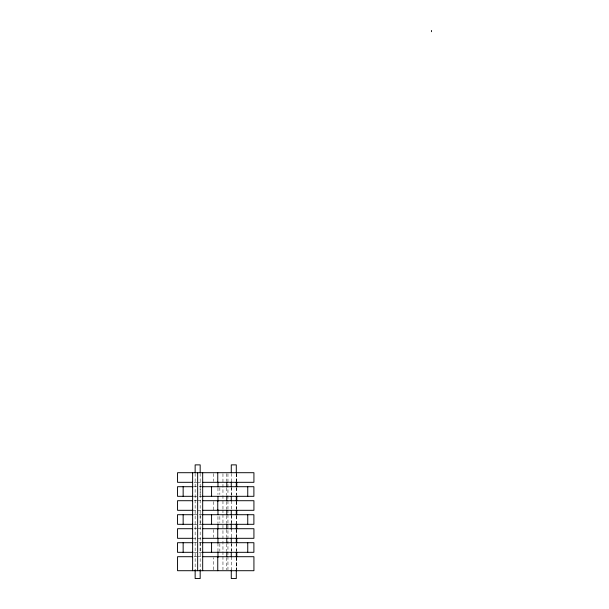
<?xml version="1.0" encoding="UTF-8"?>
<svg xmlns="http://www.w3.org/2000/svg" width="609" height="609" viewBox="0 0 609 609"><rect width="100%" height="100%" fill="white"/><g stroke="black" fill="none" stroke-linecap="round" stroke-linejoin="round"><path stroke-width="0.46" stroke-dasharray="3.04 2.28" d="M213.729 569.78L213.736 557.646M193.997 482.313L196.821 482.313M197.659 482.313L201.845 482.313M193.822 486.713L202.18 486.713M193.822 496.312L202.18 496.312M193.997 500.712L196.821 500.712M197.659 500.712L201.845 500.712M192.627 510.312L196.821 510.312M197.659 510.312L201.845 510.312M193.822 514.712L202.18 514.712M193.822 524.311L202.18 524.311M193.997 528.711L196.821 528.711M197.659 528.711L201.845 528.711M192.627 538.31L196.821 538.31M197.659 538.31L201.845 538.31M193.822 542.71L202.18 542.71M193.822 552.31L202.18 552.31M193.997 556.71L196.821 556.71M197.659 556.71L201.845 556.71M213.729 473.581L213.736 481.437M236.726 473.581L236.726 481.437M236.764 487.832L236.764 495.193M236.726 501.58L236.726 509.436M236.764 515.831L236.764 523.192M236.726 529.579L236.726 537.435M236.764 543.829L236.764 551.191M236.726 557.646L236.726 569.78M236.338 473.581L236.338 482.313M236.338 500.712L236.338 509.436M236.338 528.711L236.338 537.435M236.338 556.71L236.338 569.78M236.3 473.399L236.3 480.973M236.3 487.581L236.3 495.186M236.3 501.816L236.3 509.39M236.3 516.029L236.3 522.659M236.3 530.233L236.3 537.816M236.3 542.71L236.3 551.442M236.3 557.707L236.3 569.08M231.77 487.832L231.77 495.193M231.77 515.831L231.77 523.192M231.77 543.829L231.77 551.191M231.275 473.399L231.313 482.313M231.275 486.713L231.275 495.186M231.313 500.712L231.313 509.436M231.275 514.712L231.275 522.659M231.313 528.711L231.275 537.816M231.275 542.71L231.275 551.442M231.313 556.71L231.313 569.78M227.949 473.657L227.949 494.592M227.949 495.543L227.949 508.865M227.949 509.817L227.949 513.623M227.949 514.575L227.949 550.726M227.949 551.678L227.949 555.484M227.949 556.436L227.949 569.758M226.731 473.581L226.731 481.437M226.776 487.832L226.776 495.193M226.731 501.58L226.731 509.436M226.776 515.831L226.776 523.192M226.731 529.579L226.731 537.435M226.776 543.829L226.776 551.191M226.731 557.646L226.731 569.78M222.955 473.657L222.955 494.592M222.955 495.543L222.955 508.865M222.955 509.817L222.955 513.623M222.955 514.575L222.955 550.726M222.955 551.678L222.955 555.484M222.955 556.436L222.955 569.758M219.834 487.581L219.834 494.561M219.834 516.455L219.834 522.568M219.834 543.586L219.834 551.442M217.961 487.931L217.961 494.592M217.961 516.478L217.961 523.139M217.961 543.114L217.961 550.726M213.736 501.58L213.736 510.312M213.736 529.579L213.736 537.435M200.171 473.399L200.163 569.78M200.133 486.713L200.133 496.312M200.133 514.712L200.133 524.311M200.133 542.71L200.133 552.31M195.139 473.399L195.146 569.78"/><path stroke-width="0.91" d="M192.627 482.313L177.554 482.313L177.554 472.706L253.93 472.706L253.923 482.313L202.683 482.313M193.053 486.713L177.516 486.713L177.516 496.312L193.053 496.312M202.18 486.713L253.892 486.713L253.892 496.312L202.18 496.312M192.627 500.712L177.554 500.712L177.554 510.312L192.627 510.312M202.683 500.712L253.923 500.712L253.923 510.312L202.683 510.312M193.053 514.712L177.516 514.712L177.516 524.311L193.053 524.311M202.18 514.712L253.892 514.712L253.892 524.311L202.18 524.311M192.627 528.711L177.554 528.711L177.554 538.31L192.627 538.31M202.683 528.711L253.923 528.711L253.923 538.31L202.683 538.31M193.053 542.71L177.516 542.71L177.516 552.31L193.053 552.31M202.18 542.71L253.892 542.71L253.892 552.31L202.18 552.31M192.627 556.71L177.554 556.71L177.554 570.709L253.93 570.709L253.923 556.71L202.683 556.71M431.484 30.465L431.484 31.706M247.749 486.713L247.749 496.312M247.749 514.712L247.749 524.311M247.749 542.71L247.749 552.31M236.764 482.313L236.764 486.911M236.764 496.107L236.764 500.712M236.764 510.312L236.764 514.909M236.764 524.113L236.764 528.711M236.764 538.31L236.764 542.908M236.764 552.112L236.764 556.71M236.3 472.447L236.3 464.873L231.283 464.873L231.275 472.447M236.3 481.925L236.3 486.66M236.3 496.129L236.3 500.864M236.3 510.342L236.3 515.077M236.3 523.603L236.3 529.29M236.3 537.816L236.3 542.55M236.3 552.028L236.3 556.763M236.3 570.024L236.3 578.55L231.283 578.55L231.275 570.024M231.275 481.925L231.275 486.66M231.275 496.129L231.275 500.864M231.275 510.342L231.275 515.077M231.275 523.603L231.275 529.29M231.275 537.816L231.275 542.55M231.275 552.028L231.275 556.763M226.776 482.313L226.776 486.911M226.776 496.107L226.776 500.712M226.776 510.312L226.776 514.909M226.776 524.113L226.776 528.711M226.776 538.31L226.776 542.908M226.776 552.112L226.776 556.71M217.961 482.221L217.961 486.979M217.961 496.495L217.961 501.253M217.961 509.817L217.961 514.575M217.961 524.09L217.961 528.848M217.961 538.364L217.961 543.114M217.961 551.678L217.961 557.387M217.756 472.706L217.756 482.313M217.756 500.712L217.756 510.312M217.756 528.711L217.756 538.31M217.756 556.71L217.756 570.709M211.574 486.713L211.574 496.312M211.574 514.712L211.574 524.311M211.574 542.71L211.574 552.31M202.683 472.706L202.683 570.709M200.171 472.447L200.171 464.873L195.146 464.873L195.139 472.447M200.171 570.024L200.171 578.55L195.146 578.55L195.139 570.024M197.659 472.706L197.659 570.709M192.627 472.706L192.627 570.709M183.149 486.713L183.149 496.312M183.149 514.712L183.149 524.311M183.149 542.71L183.149 552.31"/></g></svg>
